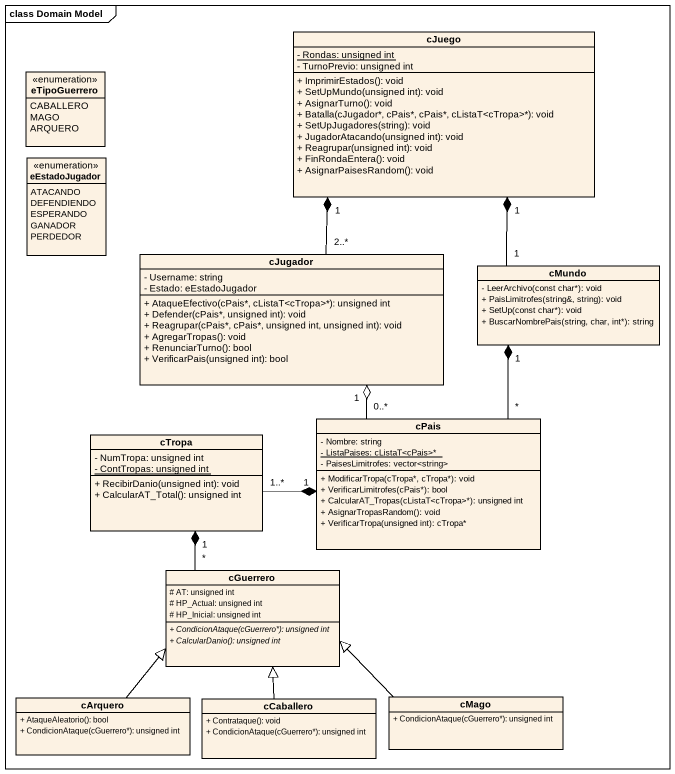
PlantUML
@startuml
mainframe class Domain Model
hide circle
hide empty members
skinparam classAttributeIconSize 0
class cJuego {
  {static} - Rondas: unsigned int
  - TurnoPrevio: unsigned int
  + ImprimirEstados(): void
  + SetUpMundo(unsigned int): void
  + AsignarTurno(): void
  + Batalla(cJugador*, cPais*, cPais*, cListaT<cTropa>*): void
  + SetUpJugadores(string): void
  + JugadorAtacando(unsigned int): void
  + Reagrupar(unsigned int): void
  + FinRondaEntera(): void
  + AsignarPaisesRandom(): void
}
enum eTipoGuerrero {
  CABALLERO
  MAGO
  ARQUERO
}
enum eEstadoJugador {
  ATACANDO
  DEFENDIENDO
  ESPERANDO
  GANADOR
  PERDEDOR
}
class cJugador {
  - Username: string
  - Estado: eEstadoJugador
  + AtaqueEfectivo(cPais*, cListaT<cTropa>*): unsigned int
  + Defender(cPais*, unsigned int): void
  + Reagrupar(cPais*, cPais*, unsigned int, unsigned int): void
  + AgregarTropas(): void
  + RenunciarTurno(): bool
  + VerificarPais(unsigned int): bool
}
class cMundo {
  - LeerArchivo(const char*): void
  + PaisLimitrofes(string&, string): void
  + SetUp(const char*): void
  + BuscarNombrePais(string, char, int*): string
}
class cTropa {
  - NumTropa: unsigned int
  {static} - ContTropas: unsigned int
  + RecibirDanio(unsigned int): void
  + CalcularAT_Total(): unsigned int
}
class cPais {
  - Nombre: string
  {static} - ListaPaises: cListaT<cPais>*
  - PaisesLimitrofes: vector<string>
  + ModificarTropa(cTropa*, cTropa*): void
  + VerificarLimitrofes(cPais*): bool
  + CalcularAT_Tropas(cListaT<cTropa>*): unsigned int
  + AsignarTropasRandom(): void
  + VerificarTropa(unsigned int): cTropa*
}
class cGuerrero {
  # AT: unsigned int
  # HP_Actual: unsigned int
  # HP_Inicial: unsigned int
  {abstract} + CondicionAtaque(cGuerrero*): unsigned int
  {abstract} + CalcularDanio(): unsigned int
}
class cArquero {
  + AtaqueAleatorio(): bool
  + CondicionAtaque(cGuerrero*): unsigned int
}
class cCaballero {
  + Contrataque(): void
  + CondicionAtaque(cGuerrero*): unsigned int
}
class cMago {
  + CondicionAtaque(cGuerrero*): unsigned int
}
cJugador "2..*" -up-* "1" cJuego
cMundo "1" -up-* "1" cJuego
cTropa "1..*" -right-* "1" cPais
cPais "0..*" -up-o "1" cJugador
cPais "*" -up-* "1" cMundo
cGuerrero "*" -up-* "1" cTropa
cArquero -up-|> cGuerrero
cCaballero -up-|> cGuerrero
cMago -left-|> cGuerrero
@enduml
